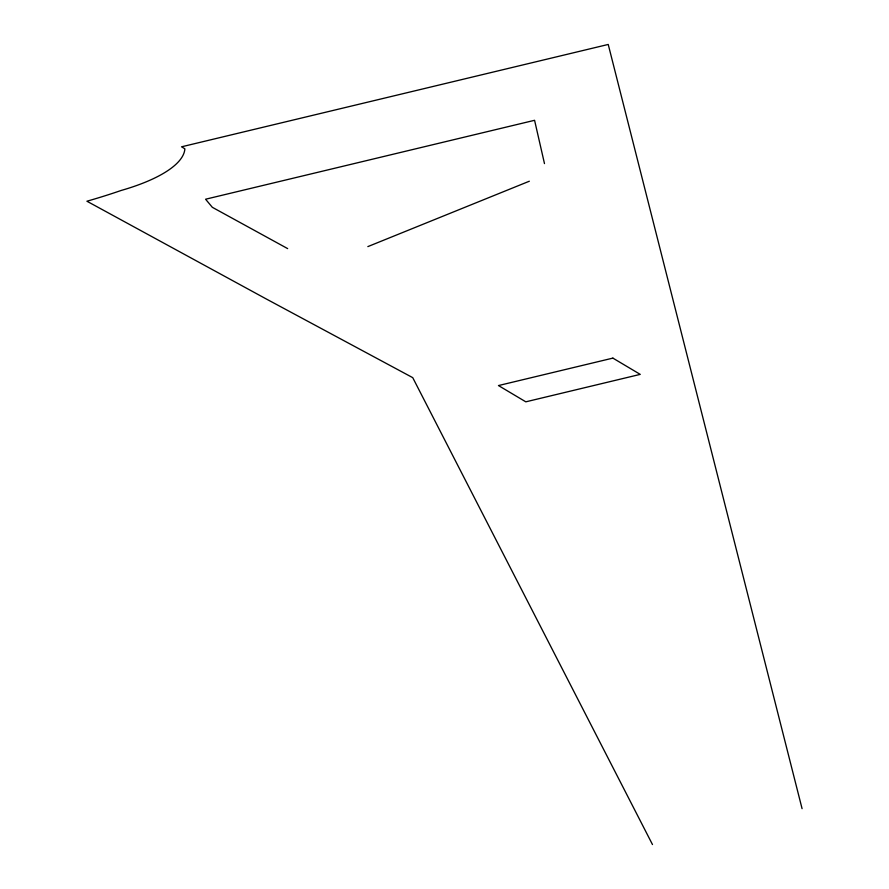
<?xml version="1.0" encoding="UTF-8"?>
<svg xmlns="http://www.w3.org/2000/svg" width="889" height="889" viewBox="0 0 889 889"><rect width="100%" height="100%" fill="white"/><g stroke="black" fill="none" stroke-linecap="round" stroke-linejoin="round"><path stroke-width="1.33" d="M367.846 246.609L529.333 181.223M287.658 248.609L212.327 207.304L205.581 199.225L534.578 120.304L544.479 163.598M652.482 844.55L412.74 377.658L265.844 298.737L86.922 201.225A349.499 112.636 -5.4 0 0 121.115 190.479A135.528 43.683 -5.4 0 0 184.879 148.796L181.545 146.807L608.232 44.45L802.078 808.668M612.888 358.111L498.473 385.559L525.81 401.828L640.236 374.38L612.888 358.111"/></g></svg>
